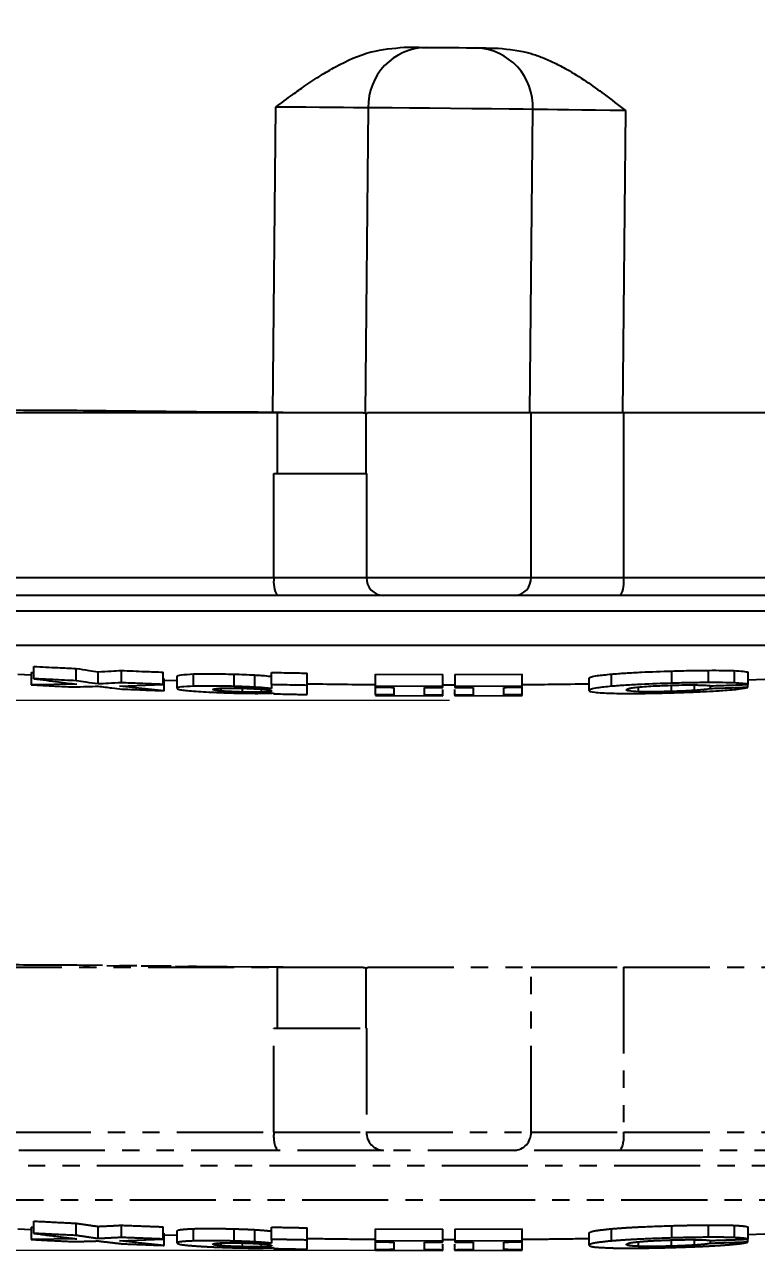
# Model space of a CAD drawing. Header units: millimetres. Extents: x 2448 to 4397, y 790 to 2168.
# Drawn here: x 3123 to 3177, y 890.6 to 980.9 of the extents above; entities that cross this region are included whole.
import ezdxf

# ---------------------------------------------------------------- set-up
doc = ezdxf.new("R2010")
doc.units = ezdxf.units.MM
doc.linetypes.add('PHANTOM', pattern=[12.7, 6.35, -1.27, 1.27, -1.27, 1.27, -1.27])
doc.layers.add('标注', color=3, linetype='Continuous', lineweight=13)
doc.styles.add('SLDTEXTSTYLE1', font='txt.shx', dxfattribs={"width": 0.7, "bigfont": 'gbcbig.shx'})
doc.dimstyles.new('SLDDIMSTYLE12$0', dxfattribs={"dimtxt": 12, "dimasz": 10, "dimexe": 0, "dimexo": 0.0625, "dimgap": 0.875, "dimtad": 1, "dimdec": 1, "dimlfac": 1.8, "dimrnd": 1e-09, "dimzin": 12, "dimdsep": 46, "dimtxsty": 'SLDTEXTSTYLE1', "dimcen": 0.09, "dimdle": 8.16, "dimclrd": 3, "dimclre": 3, "dimadec": 0, "dimazin": 3, "dimtfac": 1, "dimtdec": 1, "dimtofl": 0, "dimtmove": 0, "dimatfit": 3, "dimfxl": 0, "dimfrac": 2, "dimtolj": 1, "dimlwd": 5, "dimlwe": 5, "dimarcsym": 0})

# ---------------------------------------------------------------- blocks, each defined once
blk = doc.blocks.new('*D48')
at = {"layer": 'Defpoints', "color": 0, "transparency": 16777216}
for p in [(3156.377, 1170.637), (2951.694, 931.134), (3154.402, 931.134)]:
    blk.add_point(p, dxfattribs=at)
at = {"layer": '标注', "color": 3, "lineweight": 5, "transparency": 16777216}
blk.add_line((3156.315, 1170.637), (2951.694, 1170.637), dxfattribs=at)
at = {"layer": '标注', "color": 3, "linetype": 'Continuous', "lineweight": 5, "transparency": 16777216}
for p, q in [((2951.694, 1160.637), (2951.694, 941.134)), ((3154.339, 931.134), (2951.694, 931.134))]:
    blk.add_line(p, q, dxfattribs=at)
at = {"layer": '标注', "color": 3, "transparency": 16777216}
for points in [[(2950.027, 1160.637), (2953.36, 1160.637), (2951.694, 1170.637)], [(2950.027, 941.134), (2953.36, 941.134), (2951.694, 931.134)]]:
    blk.add_solid(points, dxfattribs=at)
at = {"layer": '标注', "color": 0, "transparency": 16777216, "insert": (2937.104, 1023.232), "char_height": 12, "attachment_point": 5, "rotation": 90, "style": 'SLDTEXTSTYLE1'}
blk.add_mtext('\\A1;{\\fSimSun|b0|i0|c134|p2;\\H2.28571x;245}', dxfattribs=at)
blk = doc.blocks.new('*D61')
at = {"layer": 'Defpoints', "color": 0, "transparency": 16777216}
for p in [(3154.402, 931.134), (2951.312, 890.594), (3153.851, 890.594)]:
    blk.add_point(p, dxfattribs=at)
at = {"layer": '标注', "color": 3, "lineweight": 5, "transparency": 16777216}
blk.add_line((3154.339, 931.134), (2951.312, 931.134), dxfattribs=at)
at = {"layer": '标注', "color": 3, "linetype": 'Continuous', "lineweight": 5, "transparency": 16777216}
for p, q in [((2951.312, 921.134), (2951.312, 900.594)), ((3153.788, 890.594), (2951.312, 890.594))]:
    blk.add_line(p, q, dxfattribs=at)
at = {"layer": '标注', "color": 3, "transparency": 16777216}
for points in [[(2949.645, 921.134), (2952.978, 921.134), (2951.312, 931.134)], [(2949.645, 900.594), (2952.978, 900.594), (2951.312, 890.594)]]:
    blk.add_solid(points, dxfattribs=at)
at = {"layer": '标注', "color": 0, "transparency": 16777216, "insert": (2936.722, 913.335), "char_height": 12, "attachment_point": 5, "rotation": 90, "style": 'SLDTEXTSTYLE1'}
blk.add_mtext('\\A1;{\\H2.28571x;45}', dxfattribs=at)

msp = doc.modelspace()

# ---------------------------------------------------------------- linework, layer by layer
at = {"color": 7, "linetype": 'Continuous', "lineweight": 25}
for p, q in [((3141.328, 952.356), (3141.551, 974.855)), ((3148.366, 974.8), (3148.143, 952.301)), ((3160.276, 952.349), (3160.498, 974.679)), ((3167.313, 974.599), (3167.092, 952.349)), ((3106.74, 952.349), (3141.646, 952.349)), ((3142.098, 952.349), (3141.328, 952.356)), ((3141.646, 952.349), (3141.646, 947.849)), ((3141.646, 952.349), (3147.991, 952.349)), ((3148.143, 952.301), (3147.983, 952.302)), ((3148.143, 952.301), (3148.318, 952.3)), ((3148.197, 952.301), (3148.197, 947.849)), ((3148.312, 952.349), (3160.367, 952.349)), ((3160.367, 940.199), (3160.367, 952.349)), ((3160.367, 952.349), (3167.182, 952.349)), ((3167.182, 952.349), (3167.182, 940.199)), ((3167.182, 952.349), (3201.862, 952.349)), ((3141.42, 940.199), (3141.42, 947.849)), ((3141.42, 947.849), (3148.235, 947.849)), ((3148.235, 947.849), (3148.235, 940.199)), ((3083.463, 940.199), (3141.42, 940.199)), ((3141.42, 940.199), (3148.235, 940.199)), ((3148.235, 940.199), (3160.367, 940.199)), ((3160.367, 940.199), (3167.182, 940.199)), ((3167.182, 940.199), (3225.139, 940.199)), ((3141.661, 938.849), (3084.791, 938.849)), ((3149.498, 938.849), (3141.661, 938.849)), ((3159.103, 938.849), (3149.498, 938.849)), ((3166.941, 938.849), (3159.103, 938.849)), ((3223.811, 938.849), (3166.941, 938.849)), ((3090.278, 937.736), (3218.324, 937.736)), ((3092.69, 935.192), (3154.301, 935.192)), ((3123.73, 932.732), (3123.73, 933.635)), ((3126.846, 932.577), (3126.846, 933.48)), ((3130.173, 932.431), (3130.173, 933.333)), ((3170.737, 932.395), (3170.737, 933.297)), ((3173.423, 932.444), (3173.423, 933.346)), ((3175.336, 933.322), (3175.336, 932.42)), ((3122.539, 933.074), (3123.538, 933.021)), ((3123.538, 933.182), (3123.73, 933.184)), ((3123.538, 933.182), (3123.538, 932.28)), ((3128.468, 932.343), (3128.468, 933.245)), ((3133.243, 932.312), (3133.243, 933.214)), ((3133.326, 931.847), (3133.326, 932.748)), ((3133.326, 932.624), (3134.288, 932.594)), ((3134.288, 932.021), (3134.288, 932.923)), ((3135.498, 932.175), (3135.498, 933.076)), ((3138.486, 932.163), (3138.486, 933.065)), ((3139.989, 933.006), (3139.989, 932.104)), ((3141.244, 932.292), (3141.244, 933.194)), ((3143.866, 932.239), (3143.866, 933.141)), ((3148.901, 933.073), (3153.851, 933.048)), ((3148.901, 932.171), (3148.901, 933.073)), ((3153.851, 932.146), (3153.851, 933.048)), ((3154.751, 933.048), (3159.701, 933.073)), ((3154.751, 933.048), (3154.751, 932.146)), ((3159.701, 932.171), (3159.701, 933.073)), ((3164.633, 931.856), (3164.633, 932.758)), ((3166.283, 932.168), (3166.283, 933.07)), ((3176.337, 932.658), (3177.574, 932.704)), ((3176.365, 932.304), (3176.365, 933.206)), ((3126.883, 932.326), (3123.538, 932.28)), ((3130.045, 932.187), (3133.243, 932.312)), ((3133.326, 931.847), (3130.045, 932.187)), ((3137.496, 932.028), (3137.496, 931.824)), ((3139.063, 932.004), (3139.063, 931.748)), ((3140.466, 931.961), (3140.466, 931.736)), ((3143.866, 931.564), (3143.866, 932.239)), ((3153.851, 932.146), (3148.901, 932.171)), ((3148.901, 931.531), (3148.901, 932.155)), ((3148.901, 931.496), (3153.851, 931.471)), ((3150.251, 932.084), (3150.251, 931.535)), ((3152.501, 931.524), (3152.501, 932.072)), ((3153.851, 932.275), (3154.301, 932.274)), ((3153.851, 932.091), (3153.851, 932.146)), ((3153.851, 931.506), (3153.851, 931.934)), ((3153.851, 931.471), (3153.851, 931.506)), ((3154.301, 932.274), (3154.751, 932.275)), ((3159.701, 932.171), (3154.751, 932.146)), ((3154.751, 932.146), (3154.751, 932.091)), ((3154.751, 931.506), (3154.751, 931.934)), ((3154.751, 931.506), (3154.751, 931.471)), ((3154.751, 931.471), (3159.701, 931.496)), ((3156.101, 932.072), (3156.101, 931.524)), ((3158.351, 931.535), (3158.351, 932.084)), ((3159.701, 931.531), (3159.701, 932.116)), ((3168.279, 931.774), (3168.279, 932.111)), ((3170.701, 931.787), (3170.701, 932.248)), ((3172.396, 931.86), (3172.396, 932.267)), ((3173.588, 931.988), (3173.588, 932.21)), ((3176.337, 932.085), (3176.337, 932.303))]:
    msp.add_line(p, q, dxfattribs=at)
at = {"color": 7, "linetype": 'PHANTOM', "lineweight": 25}
for p, q in [((3106.74, 911.472), (3141.646, 911.472)), ((3142.098, 911.472), (3141.328, 911.479)), ((3141.646, 911.472), (3141.646, 906.972)), ((3141.646, 911.472), (3147.991, 911.472)), ((3148.143, 911.424), (3147.983, 911.425)), ((3148.143, 911.424), (3148.318, 911.423)), ((3148.197, 911.424), (3148.197, 906.972)), ((3148.312, 911.472), (3160.367, 911.472)), ((3160.367, 899.322), (3160.367, 911.472)), ((3160.367, 911.472), (3167.182, 911.472)), ((3167.182, 911.472), (3167.182, 899.322)), ((3167.182, 911.472), (3201.862, 911.472)), ((3141.42, 899.322), (3141.42, 906.972)), ((3141.42, 906.972), (3148.235, 906.972)), ((3148.235, 906.972), (3148.235, 899.322)), ((3083.463, 899.322), (3141.42, 899.322)), ((3141.42, 899.322), (3148.235, 899.322)), ((3148.235, 899.322), (3160.367, 899.322)), ((3160.367, 899.322), (3167.182, 899.322)), ((3167.182, 899.322), (3225.139, 899.322)), ((3141.661, 897.972), (3084.791, 897.972)), ((3149.498, 897.972), (3141.661, 897.972)), ((3159.103, 897.972), (3149.498, 897.972)), ((3166.941, 897.972), (3159.103, 897.972)), ((3223.811, 897.972), (3166.941, 897.972)), ((3090.278, 896.859), (3218.324, 896.859)), ((3092.69, 894.315), (3154.301, 894.315)), ((3123.73, 891.855), (3123.73, 892.758)), ((3126.846, 891.7), (3126.846, 892.603)), ((3122.539, 892.197), (3123.538, 892.144)), ((3123.538, 892.305), (3123.73, 892.307)), ((3123.538, 892.305), (3123.538, 891.403)), ((3128.468, 891.466), (3128.468, 892.368)), ((3130.173, 891.553), (3130.173, 892.456)), ((3133.243, 891.435), (3133.243, 892.337)), ((3133.326, 890.97), (3133.326, 891.871)), ((3133.326, 891.747), (3134.288, 891.717)), ((3134.288, 891.144), (3134.288, 892.045)), ((3135.498, 891.298), (3135.498, 892.199)), ((3138.486, 891.286), (3138.486, 892.188)), ((3139.989, 892.129), (3139.989, 891.227)), ((3141.244, 891.415), (3141.244, 892.317)), ((3143.866, 891.362), (3143.866, 892.264)), ((3148.901, 892.196), (3153.851, 892.171)), ((3148.901, 891.294), (3148.901, 892.196)), ((3153.851, 891.269), (3153.851, 892.171)), ((3154.751, 892.171), (3159.701, 892.196)), ((3154.751, 892.171), (3154.751, 891.269)), ((3159.701, 891.294), (3159.701, 892.196)), ((3164.633, 890.979), (3164.633, 891.881)), ((3166.283, 891.291), (3166.283, 892.193)), ((3170.737, 891.518), (3170.737, 892.42)), ((3173.423, 891.567), (3173.423, 892.469)), ((3175.336, 892.445), (3175.336, 891.543)), ((3176.337, 891.781), (3177.574, 891.827)), ((3176.365, 891.427), (3176.365, 892.329)), ((3126.883, 891.449), (3123.538, 891.403)), ((3130.045, 891.31), (3133.243, 891.435)), ((3133.326, 890.97), (3130.045, 891.31)), ((3137.496, 891.15), (3137.496, 890.947)), ((3139.063, 891.127), (3139.063, 890.871)), ((3140.466, 891.084), (3140.466, 890.859)), ((3143.866, 890.687), (3143.866, 891.362)), ((3153.851, 891.269), (3148.901, 891.294)), ((3148.901, 890.654), (3148.901, 891.278)), ((3150.251, 891.207), (3150.251, 890.658)), ((3152.501, 890.647), (3152.501, 891.195)), ((3153.851, 891.398), (3154.301, 891.397)), ((3153.851, 891.214), (3153.851, 891.269)), ((3153.851, 890.629), (3153.851, 891.057)), ((3154.301, 891.397), (3154.751, 891.398)), ((3159.701, 891.294), (3154.751, 891.269)), ((3154.751, 891.269), (3154.751, 891.214)), ((3154.751, 890.629), (3154.751, 891.057)), ((3156.101, 891.195), (3156.101, 890.647)), ((3158.351, 890.658), (3158.351, 891.207)), ((3159.701, 890.654), (3159.701, 891.239)), ((3168.279, 890.897), (3168.279, 891.234)), ((3170.701, 890.91), (3170.701, 891.371)), ((3172.396, 890.983), (3172.396, 891.39)), ((3173.588, 891.111), (3173.588, 891.333)), ((3176.337, 891.208), (3176.337, 891.426)), ((3148.901, 890.619), (3153.851, 890.594)), ((3153.851, 890.594), (3153.851, 890.629)), ((3154.751, 890.629), (3154.751, 890.594)), ((3154.751, 890.594), (3159.701, 890.619))]:
    msp.add_line(p, q, dxfattribs=at)
at = {"color": 7, "linetype": 'Continuous', "lineweight": 25, "flags": 128}
for points in [[(3151.021, 979.264), (3151.263, 979.262), (3151.493, 979.261), (3151.712, 979.259), (3151.919, 979.258), (3152.113, 979.257), (3152.296, 979.256), (3152.466, 979.255), (3152.623, 979.254)], [(3152.623, 979.254), (3152.915, 979.252), (3153.349, 979.249), (3153.886, 979.244), (3154.477, 979.239), (3155.067, 979.233), (3155.604, 979.227), (3156.038, 979.221), (3156.33, 979.217)], [(3156.33, 979.217), (3156.488, 979.215), (3156.658, 979.212), (3156.84, 979.21), (3157.035, 979.207), (3157.242, 979.204), (3157.46, 979.201), (3157.691, 979.198), (3157.933, 979.195)], [(3148.366, 974.8), (3147.889, 974.802), (3147.28, 974.806), (3146.55, 974.811), (3145.709, 974.818), (3144.773, 974.826), (3143.756, 974.835), (3142.677, 974.845), (3141.551, 974.855)], [(3160.498, 974.679), (3159.774, 974.689), (3158.738, 974.702), (3157.451, 974.717), (3155.987, 974.733), (3154.432, 974.748), (3152.877, 974.763), (3151.413, 974.777), (3150.126, 974.788), (3149.09, 974.796), (3148.366, 974.8)], [(3167.313, 974.599), (3166.187, 974.611), (3165.108, 974.623), (3164.091, 974.634), (3163.155, 974.645), (3162.314, 974.655), (3161.584, 974.664), (3160.975, 974.672), (3160.498, 974.679)], [(3083.373, 952.808), (3084.4, 952.808), (3085.742, 952.805), (3087.394, 952.798), (3089.348, 952.788), (3091.596, 952.775), (3094.127, 952.759), (3096.93, 952.739), (3099.992, 952.717), (3103.299, 952.692), (3106.837, 952.664), (3110.589, 952.633), (3114.539, 952.6), (3118.668, 952.564), (3122.957, 952.526), (3127.389, 952.486), (3131.941, 952.445), (3136.595, 952.401), (3141.328, 952.356)], [(3141.475, 952.349), (3140.259, 952.361), (3135.709, 952.404), (3131.242, 952.445), (3126.881, 952.485), (3122.644, 952.523)]]:
    msp.add_lwpolyline(points, dxfattribs=at)
at = {"color": 7, "linetype": 'PHANTOM', "lineweight": 25, "flags": 128}
for points in [[(3083.373, 911.931), (3084.4, 911.931), (3085.742, 911.928), (3087.394, 911.921), (3089.348, 911.911), (3091.596, 911.898), (3094.127, 911.882), (3096.93, 911.862), (3099.992, 911.84), (3103.299, 911.815), (3106.837, 911.787), (3110.589, 911.756), (3114.539, 911.723), (3118.668, 911.687), (3122.957, 911.649), (3127.389, 911.609), (3131.941, 911.568), (3136.595, 911.524), (3141.328, 911.479)], [(3141.475, 911.472), (3140.259, 911.484), (3135.709, 911.527), (3131.242, 911.568), (3126.881, 911.608), (3122.644, 911.645), (3118.551, 911.681), (3114.621, 911.715), (3110.872, 911.746), (3107.32, 911.775), (3103.983, 911.801), (3100.874, 911.825), (3098.009, 911.845), (3095.4, 911.863), (3093.06, 911.877), (3090.998, 911.889), (3089.225, 911.897), (3087.749, 911.902), (3086.575, 911.904), (3085.711, 911.903), (3085.158, 911.899), (3084.921, 911.891), (3085, 911.88), (3085.395, 911.866), (3085.673, 911.859)]]:
    msp.add_lwpolyline(points, dxfattribs=at)
at = {"color": 7, "linetype": 'Continuous', "lineweight": 25}
for centre, radius, start, end in [((3152.724, 974.896), 4.359, 91.32953, 181.26655), ((3156.142, 974.862), 4.359, 357.59453, 87.53153), ((3143.487, 939.872), 2.093, 171.02104, 209.26556), ((3149.543, 940.157), 1.309, 178.17325, 268.0486), ((3159.059, 940.157), 1.309, 271.9514, 1.82675), ((3165.115, 939.872), 2.093, 330.73437, 8.97898)]:
    msp.add_arc(centre, radius, start, end, dxfattribs=at)
at = {"color": 7, "linetype": 'PHANTOM', "lineweight": 25}
for centre, radius, start, end in [((3143.487, 898.995), 2.093, 171.02104, 209.26556), ((3149.543, 899.28), 1.309, 178.17325, 268.0486), ((3159.059, 899.28), 1.309, 271.9514, 1.82675), ((3165.115, 898.995), 2.093, 330.73437, 8.97898)]:
    msp.add_arc(centre, radius, start, end, dxfattribs=at)
at = {"color": 7, "linetype": 'Continuous', "lineweight": 25}
for points, knots in [([(3141.551, 974.855), (3141.967, 975.164), (3142.676, 975.692), (3143.775, 976.48), (3144.819, 977.17), (3146.403, 978.092), (3148.421, 979.028), (3150.199, 979.189), (3151.021, 979.264)], [0, 0, 0, 0, 0.146891, 0.250611, 0.38292, 0.500595, 0.76918, 1, 1, 1, 1]), ([(3157.933, 979.195), (3158.754, 979.11), (3159.877, 978.994), (3161.23, 978.498), (3162.104, 978.115), (3163.184, 977.545), (3164.41, 976.773), (3165.846, 975.738), (3166.794, 975.002), (3167.313, 974.599)], [0, 0, 0, 0, 0.230707, 0.315448, 0.404945, 0.499649, 0.659665, 0.813802, 1, 1, 1, 1]), ([(3154.301, 935.192), (3156.677, 935.192), (3161.53, 935.192), (3168.845, 935.192), (3176.192, 935.192), (3183.387, 935.192), (3190.231, 935.192), (3196.527, 935.192), (3201.947, 935.192), (3206.432, 935.192), (3209.985, 935.192), (3212.708, 935.192), (3214.582, 935.192), (3215.709, 935.192), (3215.845, 935.192), (3215.912, 935.192)], [0, 0, 0, 0, 0.073675, 0.150434, 0.229885, 0.311524, 0.394751, 0.478886, 0.563205, 0.640041, 0.715869, 0.790184, 0.862545, 0.932581, 1, 1, 1, 1]), ([(3123.73, 933.635), (3124.316, 933.604), (3125.355, 933.551), (3126.394, 933.501), (3126.846, 933.48)], [0, 0, 0, 0, 0.56439, 1, 1, 1, 1]), ([(3126.846, 933.48), (3127.154, 933.434), (3127.695, 933.353), (3128.236, 933.277), (3128.468, 933.245)], [0, 0, 0, 0, 0.570017, 1, 1, 1, 1]), ([(3128.468, 933.245), (3128.786, 933.26), (3129.354, 933.287), (3129.922, 933.319), (3130.173, 933.333)], [0, 0, 0, 0, 0.5579958, 1, 1, 1, 1]), ([(3130.173, 933.333), (3130.75, 933.309), (3131.773, 933.268), (3132.797, 933.23), (3133.243, 933.214)], [0, 0, 0, 0, 0.563627, 1, 1, 1, 1]), ([(3166.283, 933.07), (3166.618, 933.097), (3167.261, 933.148), (3168.769, 933.231), (3169.974, 933.272), (3170.737, 933.297)], [0, 0, 0, 0, 0.285186, 0.547507, 1, 1, 1, 1]), ([(3170.737, 933.297), (3171.215, 933.31), (3172.138, 933.334), (3173.005, 933.342), (3173.423, 933.346)], [0, 0, 0, 0, 0.517483, 1, 1, 1, 1]), ([(3173.423, 933.346), (3173.789, 933.347), (3174.524, 933.348), (3175.065, 933.33), (3175.336, 933.322)], [0, 0, 0, 0, 0.4995071, 1, 1, 1, 1]), ([(3175.336, 933.322), (3175.568, 933.308), (3176.083, 933.277), (3176.265, 933.231), (3176.365, 933.206)], [0, 0, 0, 0, 0.450733, 1, 1, 1, 1]), ([(3123.73, 932.732), (3124.336, 932.65), (3125.387, 932.508), (3126.438, 932.381), (3126.883, 932.326)], [0, 0, 0, 0, 0.5766331, 1, 1, 1, 1]), ([(3126.846, 932.577), (3126.269, 932.605), (3125.23, 932.654), (3124.192, 932.708), (3123.73, 932.732)], [0, 0, 0, 0, 0.555599, 1, 1, 1, 1]), ([(3128.468, 932.343), (3128.171, 932.384), (3127.63, 932.46), (3127.09, 932.541), (3126.846, 932.577)], [0, 0, 0, 0, 0.549983, 1, 1, 1, 1]), ([(3130.173, 932.431), (3129.854, 932.413), (3129.286, 932.381), (3128.717, 932.354), (3128.468, 932.343)], [0, 0, 0, 0, 0.561954, 1, 1, 1, 1]), ([(3133.243, 932.312), (3132.674, 932.333), (3131.65, 932.37), (3130.627, 932.412), (3130.173, 932.431)], [0, 0, 0, 0, 0.556353, 1, 1, 1, 1]), ([(3134.288, 932.923), (3134.324, 932.958), (3134.387, 933.022), (3135.156, 933.06), (3135.498, 933.076)], [0, 0, 0, 0, 0.556041, 1, 1, 1, 1]), ([(3135.498, 933.076), (3135.695, 933.081), (3136.088, 933.091), (3136.819, 933.092), (3137.633, 933.085), (3138.202, 933.071), (3138.486, 933.065)], [0, 0, 0, 0, 0.249995, 0.500147, 0.75036, 1, 1, 1, 1]), ([(3138.486, 933.065), (3138.736, 933.057), (3139.259, 933.041), (3139.739, 933.018), (3139.989, 933.006)], [0, 0, 0, 0, 0.479645, 1, 1, 1, 1]), ([(3139.989, 933.006), (3140.122, 932.997), (3140.389, 932.98), (3140.831, 932.945), (3141.079, 932.919), (3141.244, 932.902)], [0, 0, 0, 0, 0.249107, 0.498716, 1, 1, 1, 1]), ([(3141.244, 933.194), (3141.735, 933.183), (3142.608, 933.164), (3143.482, 933.148), (3143.866, 933.141)], [0, 0, 0, 0, 0.561174, 1, 1, 1, 1]), ([(3143.866, 932.362), (3144.631, 932.349), (3146.309, 932.32), (3147.988, 932.307), (3148.901, 932.3)], [0, 0, 0, 0, 0.456408, 1, 1, 1, 1]), ([(3159.701, 932.3), (3160.431, 932.305), (3162.076, 932.318), (3163.72, 932.345), (3164.633, 932.36)], [0, 0, 0, 0, 0.4440611, 1, 1, 1, 1]), ([(3164.633, 932.758), (3164.663, 932.793), (3164.716, 932.856), (3165.221, 932.962), (3165.903, 933.031), (3166.283, 933.07)], [0, 0, 0, 0, 0.35254, 0.639891, 1, 1, 1, 1]), ([(3170.737, 932.395), (3169.974, 932.37), (3168.769, 932.329), (3167.261, 932.246), (3166.618, 932.195), (3166.283, 932.168)], [0, 0, 0, 0, 0.452493, 0.714814, 1, 1, 1, 1]), ([(3173.423, 932.444), (3173.005, 932.44), (3172.138, 932.432), (3171.215, 932.408), (3170.737, 932.395)], [0, 0, 0, 0, 0.482517, 1, 1, 1, 1]), ([(3175.336, 932.42), (3175.065, 932.428), (3174.524, 932.446), (3173.789, 932.445), (3173.423, 932.444)], [0, 0, 0, 0, 0.500493, 1, 1, 1, 1]), ([(3176.365, 932.304), (3176.265, 932.329), (3176.083, 932.375), (3175.568, 932.406), (3175.336, 932.42)], [0, 0, 0, 0, 0.549267, 1, 1, 1, 1]), ([(3123.538, 932.28), (3124.118, 932.25), (3125.141, 932.197), (3126.165, 932.148), (3126.608, 932.126)], [0, 0, 0, 0, 0.566888, 1, 1, 1, 1]), ([(3126.608, 932.126), (3126.955, 932.134), (3127.575, 932.147), (3128.195, 932.166), (3128.468, 932.175)], [0, 0, 0, 0, 0.558911, 1, 1, 1, 1]), ([(3128.468, 932.175), (3128.802, 932.133), (3129.386, 932.061), (3129.969, 931.995), (3130.219, 931.967)], [0, 0, 0, 0, 0.572061, 1, 1, 1, 1]), ([(3130.219, 931.967), (3130.806, 931.943), (3131.841, 931.901), (3132.877, 931.863), (3133.326, 931.847)], [0, 0, 0, 0, 0.5666076, 1, 1, 1, 1]), ([(3135.498, 932.175), (3135.156, 932.158), (3134.387, 932.121), (3134.324, 932.057), (3134.288, 932.021)], [0, 0, 0, 0, 0.443959, 1, 1, 1, 1]), ([(3134.288, 932.021), (3134.325, 931.986), (3134.379, 931.934), (3134.868, 931.866), (3135.289, 931.831), (3135.498, 931.814)], [0, 0, 0, 0, 0.49875, 0.750257, 1, 1, 1, 1]), ([(3138.486, 932.163), (3138.202, 932.17), (3137.633, 932.183), (3136.819, 932.19), (3136.088, 932.189), (3135.695, 932.179), (3135.498, 932.175)], [0, 0, 0, 0, 0.24964, 0.499853, 0.750005, 1, 1, 1, 1]), ([(3135.498, 931.814), (3135.733, 931.797), (3136.179, 931.767), (3137.17, 931.716), (3137.957, 931.691), (3138.449, 931.675)], [0, 0, 0, 0, 0.294236, 0.559365, 1, 1, 1, 1]), ([(3136.909, 931.939), (3136.928, 931.954), (3136.956, 931.976), (3137.192, 932.006), (3137.399, 932.021), (3137.502, 932.028)], [0, 0, 0, 0, 0.501568, 0.7512, 1, 1, 1, 1]), ([(3137.496, 931.824), (3137.393, 931.833), (3137.184, 931.853), (3136.956, 931.891), (3136.928, 931.92), (3136.909, 931.939)], [0, 0, 0, 0, 0.248427, 0.500533, 1, 1, 1, 1]), ([(3139.063, 931.748), (3138.8, 931.756), (3138.374, 931.77), (3137.842, 931.797), (3137.616, 931.815), (3137.496, 931.824)], [0, 0, 0, 0, 0.433668, 0.700456, 1, 1, 1, 1]), ([(3137.502, 932.028), (3137.602, 932.031), (3137.803, 932.037), (3138.195, 932.039), (3138.641, 932.036), (3138.953, 932.029), (3139.109, 932.025)], [0, 0, 0, 0, 0.249108, 0.498915, 0.749263, 1, 1, 1, 1]), ([(3138.449, 931.675), (3138.759, 931.668), (3139.382, 931.653), (3140.261, 931.649), (3140.957, 931.657), (3141.239, 931.673), (3141.382, 931.682)], [0, 0, 0, 0, 0.245195, 0.492761, 0.744341, 1, 1, 1, 1]), ([(3139.989, 932.104), (3139.739, 932.116), (3139.259, 932.14), (3138.736, 932.155), (3138.486, 932.163)], [0, 0, 0, 0, 0.520355, 1, 1, 1, 1]), ([(3140.466, 931.736), (3140.263, 931.734), (3139.851, 931.731), (3139.329, 931.742), (3139.063, 931.748)], [0, 0, 0, 0, 0.4908866, 1, 1, 1, 1]), ([(3139.109, 932.025), (3139.318, 932.019), (3139.642, 932.009), (3140.054, 931.99), (3140.24, 931.978), (3140.335, 931.972)], [0, 0, 0, 0, 0.4678741, 0.7264661, 1, 1, 1, 1]), ([(3141.244, 932.001), (3141.079, 932.018), (3140.831, 932.044), (3140.389, 932.078), (3140.122, 932.096), (3139.989, 932.104)], [0, 0, 0, 0, 0.501284, 0.750893, 1, 1, 1, 1]), ([(3140.335, 931.972), (3140.491, 931.96), (3140.805, 931.936), (3141.186, 931.888), (3141.227, 931.851), (3141.254, 931.827)], [0, 0, 0, 0, 0.249846, 0.5015343, 1, 1, 1, 1]), ([(3141.254, 931.827), (3141.228, 931.805), (3141.192, 931.774), (3140.838, 931.746), (3140.583, 931.739), (3140.466, 931.736)], [0, 0, 0, 0, 0.5615763, 0.7980896, 1, 1, 1, 1]), ([(3141.244, 932.292), (3141.244, 932.233), (3141.244, 932.131), (3141.244, 932.039), (3141.244, 932.001)], [0, 0, 0, 0, 0.575496, 1, 1, 1, 1]), ([(3143.866, 932.239), (3143.377, 932.248), (3142.504, 932.264), (3141.63, 932.283), (3141.244, 932.292)], [0, 0, 0, 0, 0.5587912, 1, 1, 1, 1]), ([(3141.382, 931.682), (3141.382, 931.668), (3141.382, 931.645), (3141.382, 931.623), (3141.382, 931.614)], [0, 0, 0, 0, 0.5662776, 1, 1, 1, 1]), ([(3141.382, 931.614), (3141.848, 931.604), (3142.676, 931.586), (3143.504, 931.571), (3143.866, 931.564)], [0, 0, 0, 0, 0.563122, 1, 1, 1, 1]), ([(3148.901, 932.171), (3148.901, 932.16), (3148.901, 932.142), (3148.901, 932.124), (3148.901, 932.116)], [0, 0, 0, 0, 0.563026, 1, 1, 1, 1]), ([(3148.901, 932.116), (3149.131, 932.113), (3149.604, 932.107), (3150.031, 932.091), (3150.251, 932.084)], [0, 0, 0, 0, 0.485253, 1, 1, 1, 1]), ([(3150.251, 931.535), (3150.037, 931.532), (3149.61, 931.527), (3149.137, 931.53), (3148.901, 931.531)], [0, 0, 0, 0, 0.50186, 1, 1, 1, 1]), ([(3148.901, 931.531), (3148.901, 931.524), (3148.901, 931.513), (3148.901, 931.501), (3148.901, 931.496)], [0, 0, 0, 0, 0.564495, 1, 1, 1, 1]), ([(3152.501, 932.072), (3152.718, 932.078), (3153.145, 932.089), (3153.618, 932.091), (3153.851, 932.091)], [0, 0, 0, 0, 0.508208, 1, 1, 1, 1]), ([(3153.851, 931.506), (3153.619, 931.507), (3153.145, 931.509), (3152.718, 931.519), (3152.501, 931.524)], [0, 0, 0, 0, 0.49078, 1, 1, 1, 1]), ([(3154.751, 932.091), (3154.984, 932.091), (3155.457, 932.089), (3155.884, 932.078), (3156.101, 932.072)], [0, 0, 0, 0, 0.491793, 1, 1, 1, 1]), ([(3156.101, 931.524), (3155.883, 931.519), (3155.457, 931.509), (3154.983, 931.507), (3154.751, 931.506)], [0, 0, 0, 0, 0.509216, 1, 1, 1, 1]), ([(3158.351, 932.084), (3158.571, 932.091), (3158.998, 932.107), (3159.471, 932.113), (3159.701, 932.116)], [0, 0, 0, 0, 0.514749, 1, 1, 1, 1]), ([(3159.701, 931.531), (3159.465, 931.53), (3158.992, 931.527), (3158.565, 931.532), (3158.351, 931.535)], [0, 0, 0, 0, 0.49814, 1, 1, 1, 1]), ([(3159.701, 932.116), (3159.701, 932.126), (3159.701, 932.144), (3159.701, 932.163), (3159.701, 932.171)], [0, 0, 0, 0, 0.556974, 1, 1, 1, 1]), ([(3159.701, 931.496), (3159.701, 931.502), (3159.701, 931.514), (3159.701, 931.526), (3159.701, 931.531)], [0, 0, 0, 0, 0.555505, 1, 1, 1, 1]), ([(3166.283, 932.168), (3165.903, 932.13), (3165.221, 932.06), (3164.716, 931.955), (3164.663, 931.891), (3164.633, 931.856)], [0, 0, 0, 0, 0.36011, 0.647462, 1, 1, 1, 1]), ([(3164.633, 931.856), (3164.683, 931.808), (3164.772, 931.721), (3165.805, 931.677), (3166.271, 931.656)], [0, 0, 0, 0, 0.5477404, 1, 1, 1, 1]), ([(3166.271, 931.656), (3166.549, 931.651), (3167.113, 931.64), (3168.184, 931.643), (3169.391, 931.657), (3170.236, 931.678), (3170.664, 931.689)], [0, 0, 0, 0, 0.239072, 0.485952, 0.739492, 1, 1, 1, 1]), ([(3167.383, 931.911), (3167.411, 931.945), (3167.452, 931.995), (3167.804, 932.063), (3168.116, 932.097), (3168.272, 932.114)], [0, 0, 0, 0, 0.501448, 0.75111, 1, 1, 1, 1]), ([(3168.279, 931.774), (3168.018, 931.789), (3167.437, 931.823), (3167.402, 931.879), (3167.383, 931.911)], [0, 0, 0, 0, 0.448512, 1, 1, 1, 1]), ([(3168.272, 932.114), (3168.457, 932.13), (3168.809, 932.162), (3169.668, 932.212), (3170.361, 932.236), (3170.792, 932.251)], [0, 0, 0, 0, 0.296714, 0.56253, 1, 1, 1, 1]), ([(3170.701, 931.787), (3170.464, 931.781), (3169.994, 931.769), (3169.322, 931.762), (3168.732, 931.763), (3168.43, 931.771), (3168.279, 931.774)], [0, 0, 0, 0, 0.2537055, 0.5049721, 0.7538844, 1, 1, 1, 1]), ([(3170.664, 931.689), (3171.3, 931.709), (3172.295, 931.741), (3173.574, 931.803), (3174.156, 931.841), (3174.456, 931.86)], [0, 0, 0, 0, 0.462063, 0.722152, 1, 1, 1, 1]), ([(3172.396, 931.86), (3172.12, 931.844), (3171.599, 931.815), (3170.987, 931.796), (3170.701, 931.787)], [0, 0, 0, 0, 0.531035, 1, 1, 1, 1]), ([(3170.792, 932.251), (3171.105, 932.258), (3171.743, 932.273), (3172.491, 932.27), (3172.965, 932.259), (3173.357, 932.243), (3173.511, 932.221), (3173.615, 932.207)], [0, 0, 0, 0, 0.233217, 0.476546, 0.60225, 0.732009, 1, 1, 1, 1]), ([(3173.588, 931.988), (3173.453, 931.967), (3173.25, 931.934), (3172.833, 931.892), (3172.541, 931.871), (3172.396, 931.86)], [0, 0, 0, 0, 0.498783, 0.7505649, 1, 1, 1, 1]), ([(3176.337, 932.085), (3175.82, 932.066), (3174.904, 932.032), (3173.987, 932.001), (3173.588, 931.988)], [0, 0, 0, 0, 0.5641342, 1, 1, 1, 1]), ([(3173.615, 932.207), (3174.125, 932.224), (3175.042, 932.255), (3175.958, 932.289), (3176.365, 932.304)], [0, 0, 0, 0, 0.556828, 1, 1, 1, 1]), ([(3174.456, 931.86), (3174.701, 931.879), (3175.191, 931.916), (3175.929, 931.991), (3176.174, 932.048), (3176.337, 932.085)], [0, 0, 0, 0, 0.250013, 0.500775, 1, 1, 1, 1])]:
    msp.add_open_spline(points, degree=3, knots=knots, dxfattribs=at)
at = {"color": 7, "linetype": 'PHANTOM', "lineweight": 25}
for points, knots in [([(3154.301, 894.315), (3156.677, 894.315), (3161.53, 894.315), (3168.845, 894.315), (3176.192, 894.315), (3183.387, 894.315), (3190.231, 894.315), (3196.527, 894.315), (3201.947, 894.315), (3206.432, 894.315), (3209.985, 894.315), (3212.708, 894.315), (3214.582, 894.315), (3215.709, 894.315), (3215.845, 894.315), (3215.912, 894.315)], [0, 0, 0, 0, 0.073675, 0.150434, 0.229885, 0.311524, 0.394751, 0.478886, 0.563205, 0.640041, 0.715869, 0.790184, 0.862545, 0.932581, 1, 1, 1, 1]), ([(3123.73, 892.758), (3124.316, 892.727), (3125.355, 892.674), (3126.394, 892.624), (3126.846, 892.603)], [0, 0, 0, 0, 0.56439, 1, 1, 1, 1]), ([(3126.846, 892.603), (3127.154, 892.557), (3127.695, 892.476), (3128.236, 892.4), (3128.468, 892.368)], [0, 0, 0, 0, 0.570017, 1, 1, 1, 1]), ([(3123.73, 891.855), (3124.336, 891.773), (3125.387, 891.631), (3126.438, 891.503), (3126.883, 891.449)], [0, 0, 0, 0, 0.5766331, 1, 1, 1, 1]), ([(3126.846, 891.7), (3126.269, 891.728), (3125.23, 891.777), (3124.192, 891.831), (3123.73, 891.855)], [0, 0, 0, 0, 0.555599, 1, 1, 1, 1]), ([(3128.468, 891.466), (3128.171, 891.507), (3127.63, 891.583), (3127.09, 891.664), (3126.846, 891.7)], [0, 0, 0, 0, 0.549983, 1, 1, 1, 1]), ([(3128.468, 892.368), (3128.786, 892.383), (3129.354, 892.41), (3129.922, 892.441), (3130.173, 892.456)], [0, 0, 0, 0, 0.5579958, 1, 1, 1, 1]), ([(3130.173, 892.456), (3130.75, 892.432), (3131.773, 892.391), (3132.797, 892.353), (3133.243, 892.337)], [0, 0, 0, 0, 0.563627, 1, 1, 1, 1]), ([(3134.288, 892.045), (3134.324, 892.081), (3134.387, 892.145), (3135.156, 892.183), (3135.498, 892.199)], [0, 0, 0, 0, 0.556041, 1, 1, 1, 1]), ([(3135.498, 892.199), (3135.695, 892.204), (3136.088, 892.214), (3136.819, 892.215), (3137.633, 892.208), (3138.202, 892.194), (3138.486, 892.188)], [0, 0, 0, 0, 0.249995, 0.500147, 0.75036, 1, 1, 1, 1]), ([(3138.486, 892.188), (3138.736, 892.18), (3139.259, 892.164), (3139.739, 892.141), (3139.989, 892.129)], [0, 0, 0, 0, 0.479645, 1, 1, 1, 1]), ([(3139.989, 892.129), (3140.122, 892.12), (3140.389, 892.103), (3140.831, 892.068), (3141.079, 892.042), (3141.244, 892.025)], [0, 0, 0, 0, 0.249107, 0.498716, 1, 1, 1, 1]), ([(3141.244, 892.317), (3141.735, 892.306), (3142.608, 892.287), (3143.482, 892.271), (3143.866, 892.264)], [0, 0, 0, 0, 0.561174, 1, 1, 1, 1]), ([(3164.633, 891.881), (3164.663, 891.915), (3164.716, 891.979), (3165.221, 892.085), (3165.903, 892.154), (3166.283, 892.193)], [0, 0, 0, 0, 0.35254, 0.639891, 1, 1, 1, 1]), ([(3166.283, 892.193), (3166.618, 892.22), (3167.261, 892.271), (3168.769, 892.354), (3169.974, 892.395), (3170.737, 892.42)], [0, 0, 0, 0, 0.285186, 0.547507, 1, 1, 1, 1]), ([(3170.737, 892.42), (3171.215, 892.433), (3172.138, 892.457), (3173.005, 892.465), (3173.423, 892.469)], [0, 0, 0, 0, 0.517483, 1, 1, 1, 1]), ([(3173.423, 892.469), (3173.789, 892.47), (3174.524, 892.471), (3175.065, 892.453), (3175.336, 892.445)], [0, 0, 0, 0, 0.4995071, 1, 1, 1, 1]), ([(3175.336, 892.445), (3175.568, 892.431), (3176.083, 892.4), (3176.265, 892.354), (3176.365, 892.329)], [0, 0, 0, 0, 0.450733, 1, 1, 1, 1]), ([(3123.538, 891.403), (3124.118, 891.373), (3125.141, 891.32), (3126.165, 891.271), (3126.608, 891.249)], [0, 0, 0, 0, 0.566888, 1, 1, 1, 1]), ([(3126.608, 891.249), (3126.955, 891.257), (3127.575, 891.27), (3128.195, 891.289), (3128.468, 891.298)], [0, 0, 0, 0, 0.558911, 1, 1, 1, 1]), ([(3130.173, 891.553), (3129.854, 891.536), (3129.286, 891.504), (3128.717, 891.477), (3128.468, 891.466)], [0, 0, 0, 0, 0.561954, 1, 1, 1, 1]), ([(3128.468, 891.298), (3128.802, 891.256), (3129.386, 891.184), (3129.969, 891.118), (3130.219, 891.089)], [0, 0, 0, 0, 0.572061, 1, 1, 1, 1]), ([(3133.243, 891.435), (3132.674, 891.456), (3131.65, 891.493), (3130.627, 891.535), (3130.173, 891.553)], [0, 0, 0, 0, 0.556353, 1, 1, 1, 1]), ([(3130.219, 891.089), (3130.806, 891.066), (3131.841, 891.024), (3132.877, 890.986), (3133.326, 890.97)], [0, 0, 0, 0, 0.5666076, 1, 1, 1, 1]), ([(3135.498, 891.298), (3135.156, 891.281), (3134.387, 891.244), (3134.324, 891.18), (3134.288, 891.144)], [0, 0, 0, 0, 0.443959, 1, 1, 1, 1]), ([(3134.288, 891.144), (3134.325, 891.109), (3134.379, 891.057), (3134.868, 890.989), (3135.289, 890.954), (3135.498, 890.937)], [0, 0, 0, 0, 0.49875, 0.750257, 1, 1, 1, 1]), ([(3138.486, 891.286), (3138.202, 891.293), (3137.633, 891.306), (3136.819, 891.313), (3136.088, 891.312), (3135.695, 891.302), (3135.498, 891.298)], [0, 0, 0, 0, 0.24964, 0.499853, 0.750005, 1, 1, 1, 1]), ([(3135.498, 890.937), (3135.733, 890.92), (3136.179, 890.889), (3137.17, 890.839), (3137.957, 890.814), (3138.449, 890.798)], [0, 0, 0, 0, 0.294236, 0.559365, 1, 1, 1, 1]), ([(3136.909, 891.062), (3136.928, 891.077), (3136.956, 891.099), (3137.192, 891.129), (3137.399, 891.144), (3137.502, 891.151)], [0, 0, 0, 0, 0.501568, 0.7512, 1, 1, 1, 1]), ([(3137.496, 890.947), (3137.393, 890.956), (3137.184, 890.976), (3136.956, 891.014), (3136.928, 891.043), (3136.909, 891.062)], [0, 0, 0, 0, 0.248427, 0.500533, 1, 1, 1, 1]), ([(3139.063, 890.871), (3138.8, 890.879), (3138.374, 890.893), (3137.842, 890.92), (3137.616, 890.938), (3137.496, 890.947)], [0, 0, 0, 0, 0.433668, 0.700456, 1, 1, 1, 1]), ([(3137.502, 891.151), (3137.602, 891.154), (3137.803, 891.16), (3138.195, 891.162), (3138.641, 891.159), (3138.953, 891.152), (3139.109, 891.148)], [0, 0, 0, 0, 0.249108, 0.498915, 0.749263, 1, 1, 1, 1]), ([(3138.449, 890.798), (3138.759, 890.791), (3139.382, 890.776), (3140.261, 890.772), (3140.957, 890.78), (3141.239, 890.796), (3141.382, 890.805)], [0, 0, 0, 0, 0.245195, 0.492761, 0.744341, 1, 1, 1, 1]), ([(3139.989, 891.227), (3139.739, 891.239), (3139.259, 891.263), (3138.736, 891.278), (3138.486, 891.286)], [0, 0, 0, 0, 0.520355, 1, 1, 1, 1]), ([(3140.466, 890.859), (3140.263, 890.857), (3139.851, 890.854), (3139.329, 890.865), (3139.063, 890.871)], [0, 0, 0, 0, 0.4908866, 1, 1, 1, 1]), ([(3139.109, 891.148), (3139.318, 891.142), (3139.642, 891.132), (3140.054, 891.113), (3140.24, 891.101), (3140.335, 891.095)], [0, 0, 0, 0, 0.4678741, 0.7264661, 1, 1, 1, 1]), ([(3141.244, 891.124), (3141.079, 891.141), (3140.831, 891.167), (3140.389, 891.201), (3140.122, 891.219), (3139.989, 891.227)], [0, 0, 0, 0, 0.501284, 0.750893, 1, 1, 1, 1]), ([(3140.335, 891.095), (3140.491, 891.083), (3140.805, 891.059), (3141.186, 891.011), (3141.227, 890.974), (3141.254, 890.95)], [0, 0, 0, 0, 0.249846, 0.5015343, 1, 1, 1, 1]), ([(3141.254, 890.95), (3141.228, 890.928), (3141.192, 890.896), (3140.838, 890.869), (3140.583, 890.862), (3140.466, 890.859)], [0, 0, 0, 0, 0.5615763, 0.7980896, 1, 1, 1, 1]), ([(3141.244, 891.415), (3141.244, 891.356), (3141.244, 891.253), (3141.244, 891.162), (3141.244, 891.124)], [0, 0, 0, 0, 0.575496, 1, 1, 1, 1]), ([(3143.866, 891.362), (3143.377, 891.371), (3142.504, 891.387), (3141.63, 891.406), (3141.244, 891.415)], [0, 0, 0, 0, 0.5587912, 1, 1, 1, 1]), ([(3141.382, 890.805), (3141.382, 890.791), (3141.382, 890.768), (3141.382, 890.746), (3141.382, 890.737)], [0, 0, 0, 0, 0.5662776, 1, 1, 1, 1]), ([(3143.866, 891.485), (3144.631, 891.472), (3146.309, 891.443), (3147.988, 891.43), (3148.901, 891.423)], [0, 0, 0, 0, 0.456408, 1, 1, 1, 1]), ([(3148.901, 891.294), (3148.901, 891.283), (3148.901, 891.265), (3148.901, 891.247), (3148.901, 891.239)], [0, 0, 0, 0, 0.563026, 1, 1, 1, 1]), ([(3148.901, 891.239), (3149.131, 891.236), (3149.604, 891.23), (3150.031, 891.214), (3150.251, 891.207)], [0, 0, 0, 0, 0.485253, 1, 1, 1, 1]), ([(3152.501, 891.195), (3152.718, 891.201), (3153.145, 891.212), (3153.618, 891.214), (3153.851, 891.214)], [0, 0, 0, 0, 0.508208, 1, 1, 1, 1]), ([(3154.751, 891.214), (3154.984, 891.214), (3155.457, 891.212), (3155.884, 891.201), (3156.101, 891.195)], [0, 0, 0, 0, 0.491793, 1, 1, 1, 1]), ([(3158.351, 891.207), (3158.571, 891.214), (3158.998, 891.23), (3159.471, 891.236), (3159.701, 891.239)], [0, 0, 0, 0, 0.514749, 1, 1, 1, 1]), ([(3159.701, 891.423), (3160.431, 891.428), (3162.076, 891.441), (3163.72, 891.468), (3164.633, 891.483)], [0, 0, 0, 0, 0.4440611, 1, 1, 1, 1]), ([(3159.701, 891.239), (3159.701, 891.249), (3159.701, 891.267), (3159.701, 891.286), (3159.701, 891.294)], [0, 0, 0, 0, 0.556974, 1, 1, 1, 1]), ([(3166.283, 891.291), (3165.903, 891.253), (3165.221, 891.183), (3164.716, 891.077), (3164.663, 891.014), (3164.633, 890.979)], [0, 0, 0, 0, 0.36011, 0.647462, 1, 1, 1, 1]), ([(3164.633, 890.979), (3164.683, 890.931), (3164.772, 890.844), (3165.805, 890.8), (3166.271, 890.779)], [0, 0, 0, 0, 0.5477404, 1, 1, 1, 1]), ([(3166.271, 890.779), (3166.549, 890.774), (3167.113, 890.763), (3168.184, 890.766), (3169.391, 890.78), (3170.236, 890.801), (3170.664, 890.812)], [0, 0, 0, 0, 0.239072, 0.485952, 0.739492, 1, 1, 1, 1]), ([(3170.737, 891.518), (3169.974, 891.493), (3168.769, 891.452), (3167.261, 891.369), (3166.618, 891.318), (3166.283, 891.291)], [0, 0, 0, 0, 0.452493, 0.714814, 1, 1, 1, 1]), ([(3167.383, 891.034), (3167.411, 891.068), (3167.452, 891.118), (3167.804, 891.186), (3168.116, 891.22), (3168.272, 891.237)], [0, 0, 0, 0, 0.501448, 0.75111, 1, 1, 1, 1]), ([(3168.279, 890.897), (3168.018, 890.912), (3167.437, 890.945), (3167.402, 891.002), (3167.383, 891.034)], [0, 0, 0, 0, 0.448512, 1, 1, 1, 1]), ([(3168.272, 891.237), (3168.457, 891.253), (3168.809, 891.285), (3169.668, 891.335), (3170.361, 891.359), (3170.792, 891.374)], [0, 0, 0, 0, 0.296714, 0.56253, 1, 1, 1, 1]), ([(3170.701, 890.91), (3170.464, 890.904), (3169.994, 890.892), (3169.322, 890.885), (3168.732, 890.886), (3168.43, 890.893), (3168.279, 890.897)], [0, 0, 0, 0, 0.2537055, 0.5049721, 0.7538844, 1, 1, 1, 1]), ([(3170.664, 890.812), (3171.3, 890.832), (3172.295, 890.864), (3173.574, 890.926), (3174.156, 890.964), (3174.456, 890.983)], [0, 0, 0, 0, 0.462063, 0.722152, 1, 1, 1, 1]), ([(3172.396, 890.983), (3172.12, 890.967), (3171.599, 890.938), (3170.987, 890.919), (3170.701, 890.91)], [0, 0, 0, 0, 0.531035, 1, 1, 1, 1]), ([(3173.423, 891.567), (3173.005, 891.563), (3172.138, 891.555), (3171.215, 891.53), (3170.737, 891.518)], [0, 0, 0, 0, 0.482517, 1, 1, 1, 1]), ([(3170.792, 891.374), (3171.105, 891.381), (3171.743, 891.396), (3172.491, 891.393), (3172.965, 891.382), (3173.357, 891.366), (3173.511, 891.344), (3173.615, 891.33)], [0, 0, 0, 0, 0.233217, 0.476546, 0.60225, 0.732009, 1, 1, 1, 1]), ([(3173.588, 891.111), (3173.453, 891.09), (3173.25, 891.057), (3172.833, 891.015), (3172.541, 890.994), (3172.396, 890.983)], [0, 0, 0, 0, 0.498783, 0.7505649, 1, 1, 1, 1]), ([(3175.336, 891.543), (3175.065, 891.551), (3174.524, 891.569), (3173.789, 891.567), (3173.423, 891.567)], [0, 0, 0, 0, 0.500493, 1, 1, 1, 1]), ([(3176.337, 891.208), (3175.82, 891.189), (3174.904, 891.155), (3173.987, 891.124), (3173.588, 891.111)], [0, 0, 0, 0, 0.5641342, 1, 1, 1, 1]), ([(3173.615, 891.33), (3174.125, 891.347), (3175.042, 891.378), (3175.958, 891.412), (3176.365, 891.427)], [0, 0, 0, 0, 0.556828, 1, 1, 1, 1]), ([(3174.456, 890.983), (3174.701, 891.002), (3175.191, 891.039), (3175.929, 891.114), (3176.174, 891.171), (3176.337, 891.208)], [0, 0, 0, 0, 0.250013, 0.500775, 1, 1, 1, 1]), ([(3176.365, 891.427), (3176.265, 891.452), (3176.083, 891.498), (3175.568, 891.529), (3175.336, 891.543)], [0, 0, 0, 0, 0.549267, 1, 1, 1, 1]), ([(3141.382, 890.737), (3141.848, 890.727), (3142.676, 890.709), (3143.504, 890.694), (3143.866, 890.687)], [0, 0, 0, 0, 0.563122, 1, 1, 1, 1]), ([(3150.251, 890.658), (3150.037, 890.655), (3149.61, 890.65), (3149.137, 890.653), (3148.901, 890.654)], [0, 0, 0, 0, 0.50186, 1, 1, 1, 1]), ([(3148.901, 890.654), (3148.901, 890.647), (3148.901, 890.636), (3148.901, 890.624), (3148.901, 890.619)], [0, 0, 0, 0, 0.564495, 1, 1, 1, 1]), ([(3153.851, 890.629), (3153.619, 890.63), (3153.145, 890.632), (3152.718, 890.642), (3152.501, 890.647)], [0, 0, 0, 0, 0.49078, 1, 1, 1, 1]), ([(3156.101, 890.647), (3155.883, 890.642), (3155.457, 890.632), (3154.983, 890.63), (3154.751, 890.629)], [0, 0, 0, 0, 0.509216, 1, 1, 1, 1]), ([(3159.701, 890.654), (3159.465, 890.653), (3158.992, 890.65), (3158.565, 890.655), (3158.351, 890.658)], [0, 0, 0, 0, 0.49814, 1, 1, 1, 1]), ([(3159.701, 890.619), (3159.701, 890.625), (3159.701, 890.637), (3159.701, 890.649), (3159.701, 890.654)], [0, 0, 0, 0, 0.555505, 1, 1, 1, 1])]:
    msp.add_open_spline(points, degree=3, knots=knots, dxfattribs=at)

# ---------------------------------------------------------------- dimensions: what is measured, and where the dimension line sits
at = {"layer": '标注'}
for base, p1, p2, text, picture, middle in [((2951.694, 931.134), (3156.377, 1170.637), (3154.402, 931.134), '{\\fSimSun|b0|i0|c134|p2;\\H2.28571x;245}', '*D48', (2951.694, 1023.232)), ((2951.312, 890.594), (3154.402, 931.134), (3153.851, 890.594), '{\\H2.28571x;45}', '*D61', (2951.312, 913.335))]:
    dim = msp.add_linear_dim(base=base, p1=p1, p2=p2, angle=90, text=text, dimstyle='SLDDIMSTYLE12$0', override={"dimtdec": 3, "dimtzin": 0}, dxfattribs=at)
    dim.commit()
    dim.dimension.update_dxf_attribs({"geometry": picture, "text_midpoint": middle, "dimtype": 160})

doc.saveas('drawing.dxf')
